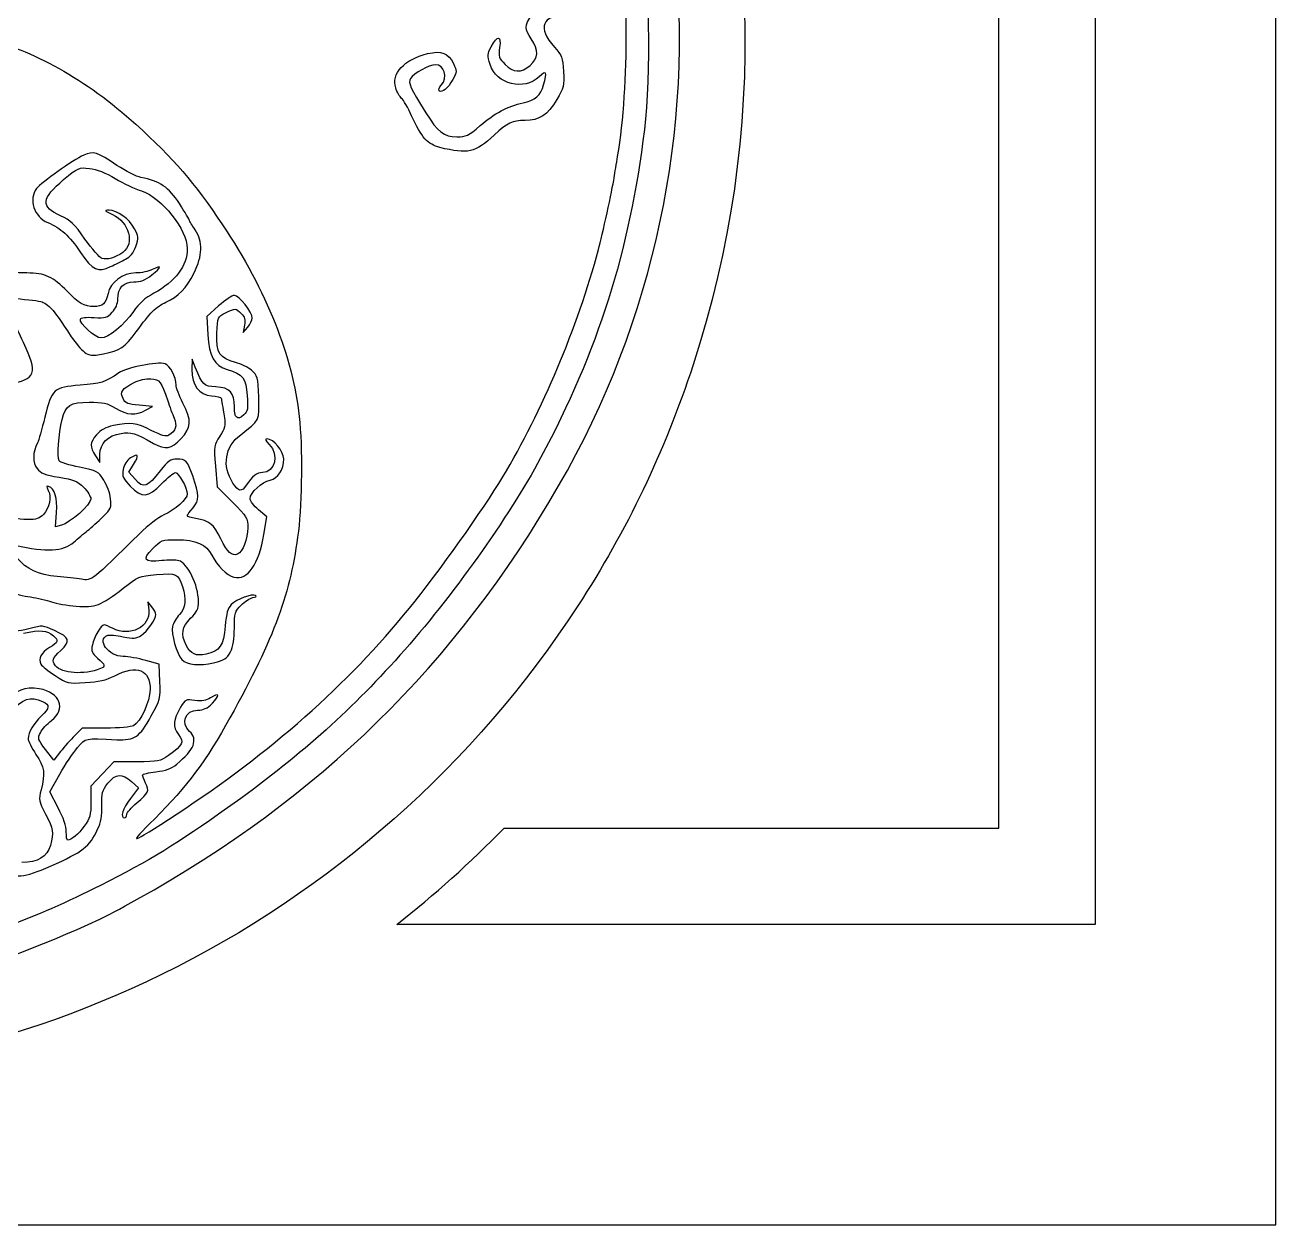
# Model space of a CAD drawing. Extents: x 0 to 813, y 0 to 123.
# Drawn here: x 748.3 to 813.3, y 0.2 to 62.4 of the extents above; entities that cross this region are included whole.
import ezdxf

# ---------------------------------------------------------------- set-up
doc = ezdxf.new("R2010")
doc.units = 0
doc.layers.add('Calque_1', color=7, linetype='CONTINUOUS')

msp = doc.modelspace()

# ---------------------------------------------------------------- linework, layer by layer
at = {"layer": 'Calque_1', "color": 7}
for p, q in [((813.270793, 0.16625), (813.270793, 123.166639)), ((803.893536, 107.579373), (803.893536, 15.753522)), ((798.893461, 20.753596), (798.893461, 102.579298)), ((758.395391, 47.846424), (757.791802, 47.297412)), ((757.791802, 47.297412), (757.841417, 46.354284)), ((759.739248, 46.84707), (759.668157, 46.476653)), ((759.668157, 46.476653), (759.906268, 46.75171)), ((757.02286, 45.080977), (757.013546, 44.545745)), ((757.188242, 44.674179), (757.02286, 45.080977)), ((754.968677, 42.638541), (754.273592, 42.696419)), ((754.596623, 42.434593), (754.968677, 42.638541)), ((752.002606, 40.079248), (752.233548, 39.730328)), ((752.233548, 39.730328), (752.233548, 40.150907)), ((753.737257, 39.221558), (753.988068, 39.627803)), ((754.077363, 38.841218), (753.737257, 39.221558)), ((758.232295, 39.54457), (758.316623, 38.468047)), ((758.316623, 38.468047), (759.114239, 37.670439)), ((749.933437, 36.396578), (749.984717, 37.133003)), ((760.892945, 36.910864), (760.460806, 37.273564)), ((750.23883, 36.473199), (749.933437, 36.396578)), ((760.744665, 35.994192), (760.892945, 36.910864)), ((754.930408, 32.229878), (754.719842, 32.490603)), ((754.719842, 32.490603), (754.768327, 32.071681)), ((755.316262, 29.261033), (754.618411, 29.455611)), ((755.350411, 28.354284), (755.316262, 29.261033)), ((751.319939, 25.946575), (750.933548, 25.559623)), ((752.540324, 25.946575), (751.319939, 25.946575)), ((749.845977, 24.287416), (749.415475, 24.839737)), ((750.196553, 24.730042), (749.845977, 24.287416)), ((752.965322, 24.201979), (752.366701, 23.569183)), ((754.152631, 24.201979), (752.965322, 24.201979)), ((749.640942, 22.631568), (750.15247, 23.54879)), ((752.366701, 23.569183), (751.768616, 22.93639)), ((751.768616, 22.93639), (751.768616, 22.132717)), ((754.242491, 22.849297), (753.819694, 22.295325)), ((753.875912, 23.176719), (754.242491, 22.849297)), ((750.067578, 21.817422), (749.640942, 22.631568)), ((773.214541, 20.753596), (798.893461, 20.753596)), ((650.270921, 0.16625), (813.270793, 0.16625))]:
    msp.add_line(p, q, dxfattribs=at)
for points in [[(781.933091, 81.53445), (786.567773, 69.798383), (786.953824, 56.746556), (783.020098, 44.785479)], [(779.103644, 55.607544), (779.739237, 59.38753), (779.689114, 64.868248), (778.983474, 68.693392)], [(780.319147, 67.820767), (780.748294, 65.141699), (780.836573, 59.75708), (780.496636, 57.003167)], [(776.042831, 38.508794), (781.004721, 47.104792), (783.101519, 56.940796), (782.056027, 66.716135)], [(774.625511, 61.703315), (774.260682, 62.240912), (774.262573, 62.341293), (774.649218, 62.981582)], [(776.4875, 62.935828), (775.166164, 62.935828), (774.910584, 62.294529), (775.827157, 61.279979)], [(746.131594, 61.727135), (748.701791, 61.181831), (751.529573, 59.601671), (754.095566, 57.276073)], [(772.543022, 61.292657), (772.881124, 61.91218), (773.06835, 61.900205), (772.981228, 61.264547)], [(774.558794, 60.328583), (775.003999, 60.703204), (775.023811, 61.116417), (774.625511, 61.703315)], [(769.239018, 60.938775), (769.946831, 61.11462), (770.321735, 60.971936), (770.580674, 60.428901)], [(772.484573, 60.372677), (772.335419, 60.841657), (772.340809, 60.922175), (772.543022, 61.292657)], [(772.981228, 61.264547), (772.915611, 60.785907), (772.941463, 60.705155), (773.264015, 60.382603)], [(775.827157, 61.279979), (776.209681, 60.856575), (776.252325, 60.740757), (776.293473, 60.012183)], [(767.587594, 59.157248), (767.343134, 59.898047), (768.029357, 60.638234), (769.239018, 60.938775)], [(769.954508, 59.308832), (770.30579, 59.696992), (770.107613, 60.383853), (769.649143, 60.367165)], [(770.580674, 60.428901), (770.771823, 60.02814), (770.770581, 59.993438), (770.550928, 59.592708)], [(773.264015, 60.382603), (773.701092, 59.945514), (774.08435, 59.929416), (774.558794, 60.328583)], [(769.649143, 60.367165), (769.320016, 60.355199), (768.518363, 59.913406), (768.359275, 59.656098)], [(775.038374, 59.742088), (774.252752, 58.989427), (772.811217, 59.34534), (772.484573, 60.372677)], [(775.264349, 59.318202), (775.458095, 60.015793), (775.412742, 60.10075), (775.038374, 59.742088)], [(776.293473, 60.012183), (776.335439, 59.269233), (776.309842, 59.162011), (775.947327, 58.555871)], [(767.893523, 58.619815), (767.796185, 58.700615), (767.658517, 58.942372), (767.587594, 59.157248)], [(768.359275, 59.656098), (768.219151, 59.429519), (768.338955, 59.157953), (769.145884, 57.875674)], [(769.843707, 59.013382), (769.798382, 59.05871), (769.848223, 59.191447), (769.954508, 59.308832)], [(770.550928, 59.592708), (770.30641, 59.146478), (769.978892, 58.878214), (769.843707, 59.013382)], [(774.197747, 58.384444), (774.821119, 58.520915), (775.114094, 58.777334), (775.264349, 59.318202)], [(768.41332, 57.716924), (768.224852, 58.132623), (767.99089, 58.539012), (767.893523, 58.619815)], [(775.947327, 58.555871), (775.464868, 57.749024), (775.040942, 57.469454), (774.298077, 57.468876)], [(769.145884, 57.875674), (769.784328, 56.861113), (770.075299, 56.636458), (770.762594, 56.626067)], [(771.971409, 57.203742), (772.704707, 57.838632), (773.408146, 58.211577), (774.197747, 58.384444)], [(754.095566, 57.276073), (756.082044, 55.475667), (757.118702, 54.273979), (758.598986, 52.057716)], [(769.884488, 56.070992), (769.237607, 56.231839), (768.931847, 56.573368), (768.41332, 57.716924)], [(770.762594, 56.626067), (771.239832, 56.61887), (771.364659, 56.67843), (771.971409, 57.203742)], [(774.298077, 57.468876), (773.628505, 57.468593), (773.397901, 57.359066), (772.695704, 56.70875)], [(772.695704, 56.70875), (771.711623, 55.79742), (771.331385, 55.71123), (769.884488, 56.070992)], [(780.496636, 57.003167), (779.715699, 50.67656), (778.082733, 45.514467), (775.106869, 39.962897)], [(753.122661, 55.143427), (752.084196, 55.833711), (751.883198, 55.895529), (751.399554, 55.672593)], [(751.399554, 55.672593), (750.841882, 55.415528), (749.18727, 54.248819), (748.951078, 53.946186)], [(778.923389, 54.502906), (778.963492, 54.758806), (779.04449, 55.255683), (779.103644, 55.607544)], [(750.35392, 54.40204), (751.110248, 55.030422), (751.143747, 55.044869), (751.698314, 54.981919)], [(751.698314, 54.981919), (752.066134, 54.940162), (752.538179, 54.755718), (753.035568, 54.460469)], [(754.367854, 54.513938), (754.139339, 54.556811), (753.579128, 54.840007), (753.122661, 55.143427)], [(748.951078, 53.946186), (748.518319, 53.391577), (748.817531, 52.469713), (749.526529, 52.173478)], [(750.194606, 52.522398), (749.157016, 52.981269), (749.196188, 53.440151), (750.35392, 54.40204)], [(753.035568, 54.460469), (753.458478, 54.209415), (754.07296, 53.918077), (754.40093, 53.812791)], [(756.360512, 53.157398), (755.808598, 54.010556), (755.33613, 54.332295), (754.367854, 54.513938)], [(778.1131, 50.78055), (778.308116, 51.499856), (778.824837, 53.87372), (778.923389, 54.502906)], [(754.40093, 53.812791), (755.441484, 53.47873), (756.770609, 51.804904), (756.770609, 50.828511)], [(752.711464, 52.813439), (752.448291, 52.811182), (752.47245, 52.782299), (752.895557, 52.590196)], [(754.035481, 51.858182), (753.761895, 52.364844), (753.134966, 52.817012), (752.711464, 52.813439)], [(752.895557, 52.590196), (753.753682, 52.200591), (754.058934, 51.074654), (753.426925, 50.629525)], [(756.886913, 52.283169), (756.886913, 52.316556), (756.650016, 52.709853), (756.360512, 53.157398)], [(749.526529, 52.173478), (750.211483, 51.887279), (750.643875, 51.494624), (751.231434, 50.626768)], [(751.459102, 51.3213), (750.907132, 52.10905), (750.713697, 52.292827), (750.194606, 52.522398)], [(757.177969, 51.794242), (757.018034, 52.029612), (756.886913, 52.249782), (756.886913, 52.283169)], [(758.598986, 52.057716), (760.8746, 48.65065), (762.26034, 45.192977), (762.583174, 42.114895)], [(752.347115, 50.316433), (752.217151, 50.357694), (751.817468, 50.809876), (751.459102, 51.3213)], [(754.093901, 50.934898), (754.254288, 51.395479), (754.249885, 51.461048), (754.035481, 51.858182)], [(757.121186, 49.561819), (757.572149, 50.455143), (757.590691, 51.186846), (757.177969, 51.794242)], [(753.571903, 50.27454), (753.815856, 50.389774), (753.973166, 50.588329), (754.093901, 50.934898)], [(756.770609, 50.828511), (756.770609, 49.93151), (756.151414, 49.103109), (755.03593, 48.508447)], [(773.141163, 38.974072), (775.204208, 42.4144), (777.003233, 46.686725), (778.1131, 50.78055)], [(751.231434, 50.626768), (751.866264, 49.689096), (752.137395, 49.560902), (752.788623, 49.889792)], [(753.426925, 50.629525), (753.003451, 50.331267), (752.636308, 50.224649), (752.347115, 50.316433)], [(752.788623, 49.889792), (753.027722, 50.010516), (753.379963, 50.183876), (753.571903, 50.27454)], [(754.927331, 49.457089), (755.445548, 49.867525), (755.458869, 49.99888), (754.956005, 49.736554)], [(748.440087, 49.559064), (747.984665, 49.559064), (747.14734, 49.641005), (746.579198, 49.740965)], [(750.548484, 48.59168), (749.801837, 49.371432), (749.394054, 49.558551), (748.440087, 49.559064)], [(754.0928, 49.560165), (753.436182, 49.558472), (752.76994, 49.066635), (752.656346, 48.498524)], [(753.998002, 49.093838), (754.349933, 49.093838), (754.584911, 49.185874), (754.927331, 49.457089)], [(754.956005, 49.736554), (754.770585, 49.639845), (754.382106, 49.56056), (754.0928, 49.560165)], [(755.665427, 48.04212), (756.313268, 48.338665), (756.71583, 48.758781), (757.121186, 49.561819)], [(753.165108, 48.201971), (753.165108, 48.795137), (753.444112, 49.093838), (753.998002, 49.093838)], [(745.924894, 48.31883), (746.936463, 48.326563), (748.949046, 48.168753), (749.237139, 48.059206)], [(749.237139, 48.059206), (749.393603, 47.999719), (749.647857, 47.796852), (749.802148, 47.608313)], [(751.928184, 47.814468), (751.429526, 47.814468), (751.13243, 47.981806), (750.548484, 48.59168)], [(752.656346, 48.498524), (752.551556, 47.974717), (752.381151, 47.814468), (751.928184, 47.814468)], [(752.879019, 47.517912), (753.059895, 47.713057), (753.165108, 47.964639), (753.165108, 48.201971)], [(755.03593, 48.508447), (754.577799, 48.264204), (754.266452, 47.986195), (753.979262, 47.564767)], [(754.114842, 46.506433), (754.851526, 47.508867), (755.153024, 47.807568), (755.665427, 48.04212)], [(759.212848, 48.395984), (759.095387, 48.395984), (758.727482, 48.148636), (758.395391, 47.846424)], [(760.144407, 47.222998), (760.144407, 47.525682), (759.45316, 48.395984), (759.212848, 48.395984)], [(749.802148, 47.608313), (750.095518, 47.249756), (750.142423, 47.182101), (750.752982, 46.253427)], [(751.929849, 47.250574), (752.52452, 47.213953), (752.622535, 47.241148), (752.879019, 47.517912)], [(753.979262, 47.564767), (753.506766, 46.871414), (752.665969, 46.186176), (752.287566, 46.186176)], [(758.307196, 46.431455), (758.341486, 47.284892), (758.343998, 47.291209), (758.748733, 47.488685)], [(758.748733, 47.488685), (759.271522, 47.743769), (759.285604, 47.742787), (759.570592, 47.457816)], [(759.570592, 47.457816), (759.754037, 47.274357), (759.793746, 47.129989), (759.739248, 46.84707)], [(748.409776, 45.643781), (748.225513, 46.038156), (747.98808, 46.563473), (747.88171, 46.811256)], [(752.287566, 46.186176), (751.995268, 46.186176), (751.153569, 46.957746), (751.223165, 47.161829)], [(751.223165, 47.161829), (751.251105, 47.243211), (751.512894, 47.276237), (751.929849, 47.250574)], [(759.906268, 46.75171), (760.037275, 46.902735), (760.144407, 47.114746), (760.144407, 47.222998)], [(750.752982, 46.253427), (750.95988, 45.938692), (751.266712, 45.58029), (751.434295, 45.456919)], [(752.422609, 45.370929), (753.301082, 45.548656), (753.517688, 45.693899), (754.114842, 46.506433)], [(757.841417, 46.354284), (757.900627, 45.226443), (758.163969, 44.754149), (758.848499, 44.549053)], [(759.275134, 44.917816), (758.450114, 45.125557), (758.266274, 45.413533), (758.307196, 46.431455)], [(747.214734, 43.789494), (748.815583, 43.927636), (749.04503, 44.284122), (748.409776, 45.643781)], [(751.434295, 45.456919), (751.71076, 45.253412), (751.802031, 45.245399), (752.422609, 45.370929)], [(755.616913, 44.845606), (755.212291, 44.974026), (753.650248, 44.6658), (753.21746, 44.372114)], [(756.189062, 43.743729), (756.189062, 44.154842), (755.872635, 44.764439), (755.616913, 44.845606)], [(760.109129, 44.509917), (759.929664, 44.664208), (759.554224, 44.847534), (759.275134, 44.917816)], [(753.21746, 44.372114), (752.49356, 43.880849), (752.298206, 43.819045), (751.203324, 43.73546)], [(757.013546, 44.545745), (756.999435, 43.74505), (757.38131, 43.231227), (758.025595, 43.184246)], [(758.255945, 43.650023), (757.607568, 43.687646), (757.576128, 43.718165), (757.188242, 44.674179)], [(758.848499, 44.549053), (759.663133, 44.30499), (759.817311, 44.104208), (759.880924, 43.208497)], [(760.475679, 43.119752), (760.437777, 44.168256), (760.417457, 44.244806), (760.109129, 44.509917)], [(783.020098, 44.785479), (781.526409, 40.243614), (779.60329, 36.225922), (777.036648, 32.285572)], [(751.203324, 43.73546), (749.830144, 43.630631), (749.747114, 43.554403), (749.380451, 42.074097)], [(753.436295, 43.040928), (753.262361, 43.391575), (753.370481, 43.548885), (754.009573, 43.874917)], [(754.009573, 43.874917), (754.28282, 44.014329), (754.629587, 44.091568), (754.886014, 44.070048)], [(754.886014, 44.070048), (755.343073, 44.031686), (755.4171, 43.934006), (755.755258, 42.929032)], [(756.538002, 42.812726), (756.346062, 43.192933), (756.189062, 43.611892), (756.189062, 43.743729)], [(759.213948, 42.619248), (759.213948, 43.357451), (758.981284, 43.607926), (758.255945, 43.650023)], [(750.278934, 41.962201), (750.459189, 42.698618), (750.690978, 42.846155), (751.681776, 42.853515)], [(751.681776, 42.853515), (752.39752, 42.858793), (752.605574, 42.812223), (753.04934, 42.547039)], [(754.273592, 42.696419), (753.680643, 42.746014), (753.557425, 42.796775), (753.436295, 43.040928)], [(755.755258, 42.929032), (755.852145, 42.641149), (756.001356, 42.234029), (756.087095, 42.024488)], [(758.025595, 43.184246), (758.2954, 43.164575), (758.522927, 43.112243), (758.531055, 43.067939)], [(758.531055, 43.067939), (758.550811, 42.960887), (758.605703, 42.625895), (758.69861, 42.044884)], [(759.541382, 41.164593), (760.531531, 41.917297), (760.520073, 41.892139), (760.475679, 43.119752)], [(759.880924, 43.208497), (759.930962, 42.504437), (759.908582, 42.379433), (759.699568, 42.190953)], [(753.04934, 42.547039), (753.659617, 42.182346), (754.079028, 42.151581), (754.596623, 42.434593)], [(756.439873, 40.956784), (756.99396, 41.539229), (757.011486, 41.874673), (756.538002, 42.812726)], [(759.699568, 42.190953), (759.37298, 41.896514), (759.213948, 42.036626), (759.213948, 42.619248)], [(749.380451, 42.074097), (749.227571, 41.45704), (749.054738, 40.860558), (748.996826, 40.748425)], [(750.11468, 39.817973), (750.003541, 39.982257), (750.098876, 41.227311), (750.278934, 41.962201)], [(752.941305, 41.640843), (752.528668, 41.552344), (752.270378, 41.412452), (752.063227, 41.166244)], [(754.901988, 41.393345), (754.120035, 41.796641), (753.836317, 41.832788), (752.941305, 41.640843)], [(756.087095, 42.024488), (756.253042, 41.618971), (756.175318, 41.368939), (755.812042, 41.139789)], [(758.69861, 42.044884), (758.762506, 41.645387), (758.72401, 41.490884), (758.4616, 41.094588)], [(762.583174, 42.114895), (762.751322, 40.511824), (762.728885, 37.718499), (762.535224, 36.157361)], [(752.063227, 41.166244), (751.709829, 40.746283), (751.698455, 40.538475), (752.002606, 40.079248)], [(752.233548, 40.150907), (752.233548, 40.717172), (752.657333, 41.134421), (753.332691, 41.235699)], [(753.332691, 41.235699), (753.849638, 41.313223), (754.057297, 41.249895), (755.026024, 40.720313)], [(755.812042, 41.139789), (755.670564, 41.050547), (755.44583, 41.112893), (754.901988, 41.393345)], [(755.026024, 40.720313), (755.651288, 40.378483), (755.934921, 40.425964), (756.439873, 40.956784)], [(758.4616, 41.094588), (758.15855, 40.6366), (758.150817, 40.586184), (758.232295, 39.54457)], [(759.140627, 38.662075), (758.561648, 39.556505), (758.7191, 40.539491), (759.541382, 41.164593)], [(760.914986, 40.951823), (760.784148, 40.951823), (760.812286, 40.875953), (761.02192, 40.666293)], [(761.773252, 39.908371), (761.773252, 40.301978), (761.238582, 40.951823), (760.914986, 40.951823)], [(748.996826, 40.748425), (748.743447, 40.257686), (748.735771, 39.715317), (748.977635, 39.40787)], [(761.02192, 40.666293), (761.549422, 40.138794), (761.323616, 39.207227), (760.668042, 39.207227)], [(751.176316, 39.479526), (750.646613, 39.58578), (750.168754, 39.738027), (750.11468, 39.817973)], [(753.818847, 39.961288), (753.634443, 39.840474), (753.492203, 39.611809), (753.445128, 39.361015)], [(753.988068, 39.627803), (754.286602, 40.110849), (754.227025, 40.228727), (753.818847, 39.961288)], [(756.236476, 39.905066), (755.904187, 39.905066), (755.775155, 39.814419), (755.367203, 39.294318)], [(757.055033, 39.032492), (756.783225, 39.809602), (756.69393, 39.905066), (756.236476, 39.905066)], [(761.072636, 38.816967), (761.488377, 38.900101), (761.773252, 39.343845), (761.773252, 39.908371)], [(775.106869, 39.962897), (773.465013, 36.899964), (770.479836, 32.713192), (767.808208, 29.726829)], [(748.977635, 39.40787), (749.170421, 39.162797), (749.380762, 39.080388), (750.113693, 38.963037)], [(750.113693, 38.963037), (750.87098, 38.841786), (751.072514, 38.759763), (751.390861, 38.443243)], [(752.436946, 38.81476), (752.152212, 39.265808), (752.097828, 39.294707), (751.176316, 39.479526)], [(753.445128, 39.361015), (753.377564, 39.000784), (753.418317, 38.905763), (753.814444, 38.500017)], [(755.367203, 39.294318), (754.693172, 38.43503), (754.500922, 38.367204), (754.077363, 38.841218)], [(755.43392, 38.625694), (755.748965, 38.945567), (756.073266, 39.207227), (756.154349, 39.207227)], [(756.154349, 39.207227), (756.318913, 39.207227), (756.77171, 38.391238), (756.77171, 38.094873)], [(757.072531, 37.379398), (757.408036, 37.778158), (757.40496, 38.031238), (757.055033, 39.032492)], [(760.668042, 39.207227), (760.381643, 39.207227), (760.135855, 39.0138), (759.83241, 38.55073)], [(768.303677, 32.169869), (769.804704, 34.017423), (772.129622, 37.287294), (773.141163, 38.974072)], [(749.576821, 38.484032), (749.449652, 38.526024), (749.446491, 38.487109), (749.559606, 38.275673)], [(749.984717, 37.133003), (750.037323, 37.887553), (749.888084, 38.381292), (749.576821, 38.484032)], [(751.390861, 38.443243), (751.598774, 38.236484), (751.768982, 37.961343), (751.768982, 37.831944)], [(752.790824, 37.845725), (752.760062, 38.119288), (752.600635, 38.555502), (752.436946, 38.81476)], [(753.814444, 38.500017), (754.427064, 37.872649), (754.71431, 37.895097), (755.43392, 38.625694)], [(754.166742, 17.064314), (763.624009, 22.312959), (770.695143, 29.244438), (776.042831, 38.508794)], [(759.83241, 38.55073), (759.590715, 38.181834), (759.435069, 38.20722), (759.140627, 38.662075)], [(760.028103, 37.849032), (760.028103, 38.155845), (760.650375, 38.732506), (761.072636, 38.816967)], [(748.480332, 36.764241), (747.411415, 36.764241), (746.626442, 37.373304), (746.499273, 38.301028)], [(749.559606, 38.275673), (749.739918, 37.938725), (749.623416, 37.371205), (749.304392, 37.031578)], [(751.768982, 37.831944), (751.768982, 37.549792), (750.681947, 36.584409), (750.23883, 36.473199)], [(752.393964, 36.910864), (752.810693, 37.313343), (752.842443, 37.388146), (752.790824, 37.845725)], [(756.77171, 38.094873), (756.77171, 37.828707), (756.144923, 37.271671), (755.548559, 37.007877)], [(759.114239, 37.670439), (759.867208, 36.917496), (759.911856, 36.842645), (759.911856, 36.341458)], [(760.460806, 37.273564), (760.223034, 37.473186), (760.028103, 37.73215), (760.028103, 37.849032)], [(749.304392, 37.031578), (749.108332, 36.822901), (748.927484, 36.764241), (748.480332, 36.764241)], [(755.548559, 37.007877), (755.273195, 36.886065), (754.71208, 36.45475), (754.301701, 36.048762)], [(756.771004, 36.956615), (756.771004, 36.992465), (756.906923, 37.182618), (757.072531, 37.379398)], [(751.593581, 36.192631), (751.784505, 36.34704), (752.144846, 36.670249), (752.393964, 36.910864)], [(757.207574, 36.819361), (756.967713, 36.858856), (756.771004, 36.920761), (756.771004, 36.956615)], [(758.50955, 35.771501), (758.144213, 36.528907), (757.931361, 36.70023), (757.207574, 36.819361)], [(750.884188, 35.599524), (751.083436, 35.771411), (751.40263, 36.038232), (751.593581, 36.192631)], [(754.301701, 36.048762), (751.793254, 33.566838), (751.818004, 33.585877), (751.276081, 33.666411)], [(754.96354, 35.247296), (755.412076, 35.706647), (755.440835, 35.717481), (756.224707, 35.717481)], [(756.224707, 35.717481), (757.226568, 35.717481), (757.753956, 35.485006), (758.044814, 34.914912)], [(759.379359, 34.973893), (759.068406, 34.854559), (758.859054, 35.046817), (758.50955, 35.771501)], [(762.535224, 36.157361), (762.135908, 32.938532), (761.316334, 30.70478), (758.981538, 26.470304)], [(759.195209, 33.777757), (759.903107, 33.600089), (760.494644, 34.446618), (760.744665, 35.994192)], [(759.911856, 36.341458), (759.911856, 35.764669), (759.643349, 35.075183), (759.379359, 34.973893)], [(747.844231, 35.431401), (749.505024, 35.065108), (750.316921, 35.110114), (750.884188, 35.599524)], [(755.442528, 34.638204), (754.520649, 34.543064), (754.411203, 34.681681), (754.96354, 35.247296)], [(750.024849, 33.809176), (749.044945, 33.898932), (748.398233, 34.197548), (747.946198, 34.768289)], [(756.326138, 34.632701), (756.175854, 34.670428), (755.778175, 34.672833), (755.442528, 34.638204)], [(757.351394, 32.512729), (757.34829, 33.372319), (756.795586, 34.514882), (756.326138, 34.632701)], [(758.044814, 34.914912), (758.324835, 34.366004), (758.826203, 33.870388), (759.195209, 33.777757)], [(751.276081, 33.666411), (751.003991, 33.706845), (750.440675, 33.771088), (750.024849, 33.809176)], [(753.436662, 33.200646), (754.208511, 33.810246), (754.258098, 33.83014), (755.168039, 33.909506)], [(755.168039, 33.909506), (756.210878, 34.000475), (756.299355, 33.960044), (756.523467, 33.286634)], [(751.009099, 32.268539), (751.995353, 32.185662), (752.299137, 32.302211), (753.436662, 33.200646)], [(756.523467, 33.286634), (756.736743, 32.645927), (756.685914, 32.179052), (756.365254, 31.833079)], [(747.625198, 32.985119), (747.82535, 32.902758), (748.276144, 32.796868), (748.626748, 32.749751)], [(748.626748, 32.749751), (748.977297, 32.702651), (749.472681, 32.590507), (749.727528, 32.500602)], [(749.727528, 32.500602), (749.982346, 32.410695), (750.55887, 32.306368), (751.009099, 32.268539)], [(756.9457, 31.646217), (757.28019, 31.970403), (757.352834, 32.125337), (757.351394, 32.512729)], [(760.318594, 32.828022), (760.149063, 32.938764), (759.332905, 32.631164), (759.052997, 32.351222)], [(759.56396, 32.327521), (759.756408, 32.519991), (760.03132, 32.694015), (760.174717, 32.714473)], [(760.174717, 32.714473), (760.318114, 32.734906), (760.382772, 32.786121), (760.318594, 32.828022)], [(754.768327, 32.071681), (754.870322, 31.197819), (753.790992, 30.653277), (752.889235, 31.123589)], [(754.378635, 30.758684), (754.693115, 30.964735), (755.140183, 31.597048), (755.140974, 31.836861)], [(755.140974, 31.836861), (755.140974, 31.909745), (755.046486, 32.086537), (754.930408, 32.229878)], [(777.036648, 32.285572), (771.683457, 24.067339), (764.182555, 17.426905), (755.432876, 13.158951)], [(756.365254, 31.833079), (756.205854, 31.661081), (756.041347, 31.384625), (755.999804, 31.219026)], [(756.240342, 21.498891), (761.069023, 24.651401), (765.071866, 28.192062), (768.303677, 32.169869)], [(759.052997, 32.351222), (758.870286, 32.16852), (758.795751, 31.90103), (758.741, 31.231703)], [(759.213948, 31.142958), (759.214089, 31.915335), (759.239913, 32.003575), (759.56396, 32.327521)], [(749.876852, 31.008386), (749.284072, 31.279757), (749.239284, 31.283858), (748.625055, 31.116974)], [(752.460963, 31.297224), (752.296032, 31.297224), (751.922511, 30.673275), (751.844703, 30.268103)], [(752.889235, 31.123589), (752.705988, 31.21915), (752.513259, 31.297224), (752.460963, 31.297224)], [(755.999804, 31.219026), (755.912767, 30.872355), (756.229335, 29.762482), (756.48929, 29.502542)], [(756.714193, 30.248336), (756.424915, 30.807689), (756.490871, 31.205405), (756.9457, 31.646217)], [(758.741, 31.231703), (758.658337, 30.220997), (758.47097, 29.945458), (757.755988, 29.784213)], [(748.625055, 31.116974), (748.274648, 31.021775), (747.726206, 30.937819), (747.406307, 30.930665)], [(748.269512, 30.872787), (749.143582, 31.053688), (749.491506, 31.02364), (749.820069, 30.739392)], [(749.820069, 30.739392), (750.108951, 30.489475), (750.077088, 30.390221), (749.621638, 30.12148)], [(750.209225, 29.977612), (750.730884, 30.469579), (750.674976, 30.642982), (749.876852, 31.008386)], [(753.44764, 29.659561), (752.671416, 29.67483), (752.047818, 30.530392), (752.645621, 30.759788)], [(752.645621, 30.759788), (752.734352, 30.793838), (753.091391, 30.761481), (753.438807, 30.688679)], [(753.438807, 30.688679), (753.987644, 30.573566), (754.110467, 30.582967), (754.378635, 30.758684)], [(759.009986, 29.901621), (759.146779, 30.175483), (759.213835, 30.5817), (759.213948, 31.142958)], [(749.621638, 30.12148), (749.186367, 29.864672), (749.021098, 29.544404), (749.178465, 29.263237)], [(749.936372, 29.182208), (749.719682, 29.453229), (749.751178, 29.545617), (750.209225, 29.977612)], [(751.844703, 30.268103), (751.780497, 29.933757), (751.81902, 29.836142), (752.118091, 29.573571)], [(757.755988, 29.784213), (757.220218, 29.663383), (756.955606, 29.781673), (756.714193, 30.248336)], [(758.139077, 29.336076), (758.718874, 29.473749), (758.833343, 29.548115), (759.009986, 29.901621)], [(749.178465, 29.263237), (749.233103, 29.165588), (749.563021, 28.898987), (749.91213, 28.67068)], [(752.118091, 29.573571), (752.521048, 29.219992), (752.542215, 29.141811), (752.263069, 29.032277)], [(753.006668, 28.663515), (754.155905, 29.254141), (754.86005, 28.976756), (754.841112, 27.940873)], [(754.618411, 29.455611), (754.23456, 29.56259), (753.707539, 29.654436), (753.44764, 29.659561)], [(756.48929, 29.502542), (756.762764, 29.229043), (757.412411, 29.163547), (758.139077, 29.336076)], [(767.808208, 29.726829), (765.090323, 26.688755), (762.562825, 24.451323), (758.86419, 21.808622)], [(749.91213, 28.67068), (750.531184, 28.265858), (750.570074, 28.256957), (751.477588, 28.305778)], [(752.263069, 29.032277), (751.40644, 28.696176), (750.266403, 28.769478), (749.936372, 29.182208)], [(751.477588, 28.305778), (752.187066, 28.343943), (752.550399, 28.429008), (753.006668, 28.663515)], [(749.092472, 27.982213), (748.312635, 28.11396), (747.944843, 27.956446), (747.181404, 27.163108)], [(749.725835, 26.340696), (750.510017, 26.938838), (750.178434, 27.798741), (749.092472, 27.982213)], [(754.841112, 27.940873), (754.829824, 27.326281), (754.342256, 26.257844), (753.986177, 26.06729)], [(754.903399, 26.576614), (755.366243, 27.415138), (755.383233, 27.481037), (755.350411, 28.354284)], [(747.441048, 26.687959), (748.289578, 27.507132), (748.612468, 27.619575), (749.262256, 27.323512)], [(749.262256, 27.323512), (749.648901, 27.147341), (749.635636, 26.994066), (749.198869, 26.578818)], [(757.169982, 27.383594), (756.69393, 27.448856), (756.661982, 27.433824), (756.424182, 27.030817)], [(757.978605, 27.519194), (757.749666, 27.369196), (757.536137, 27.33341), (757.169982, 27.383594)], [(758.072867, 27.231457), (758.485279, 27.643888), (758.429314, 27.814528), (757.978605, 27.519194)], [(756.424182, 27.030817), (756.036521, 26.373795), (756.008779, 26.023227), (756.31118, 25.614194)], [(756.886659, 25.772391), (756.415461, 26.1988), (756.673327, 26.877028), (757.30669, 26.877028)], [(757.30669, 26.877028), (757.610672, 26.877028), (757.811473, 26.970116), (758.072867, 27.231457)], [(749.198869, 26.578818), (748.792074, 26.192083), (748.511489, 25.709963), (748.511489, 25.398116)], [(749.14869, 25.70845), (749.238606, 25.882322), (749.498138, 26.167025), (749.725835, 26.340696)], [(753.986177, 26.06729), (753.862366, 26.001027), (753.211702, 25.946575), (752.540324, 25.946575)], [(753.114138, 25.343546), (754.039855, 25.30045), (754.296847, 25.477821), (754.903399, 26.576614)], [(758.981538, 26.470304), (757.788049, 24.305781), (756.735247, 22.894263), (755.084444, 21.246435)], [(748.511489, 25.398116), (748.511489, 25.282125), (748.694962, 24.915372), (748.918848, 24.582869)], [(749.415475, 24.839737), (749.008934, 25.361548), (748.994315, 25.409879), (749.14869, 25.70845)], [(750.933548, 25.559623), (750.721063, 25.346814), (750.389311, 24.97351), (750.196553, 24.730042)], [(751.080699, 24.937851), (751.533214, 25.450183), (751.398284, 25.423457), (753.114138, 25.343546)], [(756.31118, 25.614194), (756.616064, 25.201825), (756.562442, 25.090553), (755.793048, 24.531606)], [(756.220784, 24.068584), (757.136821, 24.829345), (757.343887, 25.358554), (756.886659, 25.772391)], [(750.15247, 23.54879), (750.433592, 24.053186), (750.851196, 24.678018), (751.080699, 24.937851)], [(748.918848, 24.582869), (749.36174, 23.925243), (749.409943, 23.588504), (749.182867, 22.739605)], [(755.793048, 24.531606), (755.365368, 24.220891), (755.271727, 24.201979), (754.152631, 24.201979)], [(755.147013, 23.678875), (755.656198, 23.737969), (755.952419, 23.845722), (756.220784, 24.068584)], [(752.652225, 23.080806), (753.063254, 23.595921), (753.378919, 23.620765), (753.875912, 23.176719)], [(754.443687, 23.505793), (754.443687, 23.556176), (754.760199, 23.633984), (755.147013, 23.678875)], [(754.609041, 23.095691), (754.518137, 23.270911), (754.443687, 23.455411), (754.443687, 23.505793)], [(749.182867, 22.739605), (749.046187, 22.228588), (749.056742, 22.173002), (749.418805, 21.487794)], [(752.338027, 21.928767), (752.31686, 22.577093), (752.351856, 22.704398), (752.652225, 23.080806)], [(754.148765, 22.064916), (754.777302, 22.59031), (754.820595, 22.687905), (754.609041, 23.095691)], [(751.768616, 22.132717), (751.768616, 21.426149), (751.726564, 21.271296), (751.423006, 20.852244)], [(753.819694, 22.295325), (753.413209, 21.762797), (753.269727, 21.293767), (753.513229, 21.293767)], [(749.418805, 21.487794), (749.828027, 20.713334), (749.854415, 20.538419), (749.66685, 19.862813)], [(750.491447, 20.566714), (750.494552, 20.847229), (750.341869, 21.293778), (750.067578, 21.817422)], [(752.119756, 20.694044), (752.297782, 21.06568), (752.355384, 21.392773), (752.338027, 21.928767)], [(758.86419, 21.808622), (756.277285, 19.960236), (754.802702, 19.061155), (752.262843, 17.783648)], [(753.513229, 21.293767), (753.57718, 21.293767), (753.629532, 21.369659), (753.629532, 21.46244)], [(753.629532, 21.46244), (753.629532, 21.555217), (753.863269, 21.826295), (754.148765, 22.064916)], [(755.084444, 21.246435), (753.665826, 19.830363), (753.694669, 19.836882), (756.240342, 21.498891)], [(751.423006, 20.852244), (751.11925, 20.432904), (750.755889, 20.130704), (750.554862, 20.130704)], [(749.677321, 18.788494), (751.383975, 19.545188), (751.679941, 19.775908), (752.119756, 20.694044)], [(750.554862, 20.130704), (750.51871, 20.130704), (750.490064, 20.326811), (750.491447, 20.566714)], [(767.641753, 15.753522), (769.60459, 17.299056), (771.466025, 18.969192), (773.214541, 20.753596)], [(749.66685, 19.862813), (749.50271, 19.271856), (749.002753, 18.968766), (748.191788, 18.968191)], [(747.087142, 18.611555), (747.839236, 18.134577), (748.268891, 18.164027), (749.677321, 18.788494)], [(752.262843, 17.783648), (748.804182, 16.044004), (745.853943, 14.957229), (742.230718, 14.08775)], [(752.228102, 16.02748), (752.455432, 16.131976), (753.327809, 16.598704), (754.166742, 17.064314)], [(734.205024, 11.40113), (740.474336, 11.720764), (745.876239, 13.107223), (752.228102, 16.02748)], [(803.893536, 15.753522), (803.893536, 15.753522), (767.641753, 15.753522), (767.641753, 15.753522)], [(755.432876, 13.158951), (747.0732, 9.081275), (738.213764, 7.31285), (728.621765, 7.807755)]]:
    msp.add_open_spline(points, degree=3, dxfattribs=at)

doc.saveas('drawing.dxf')
